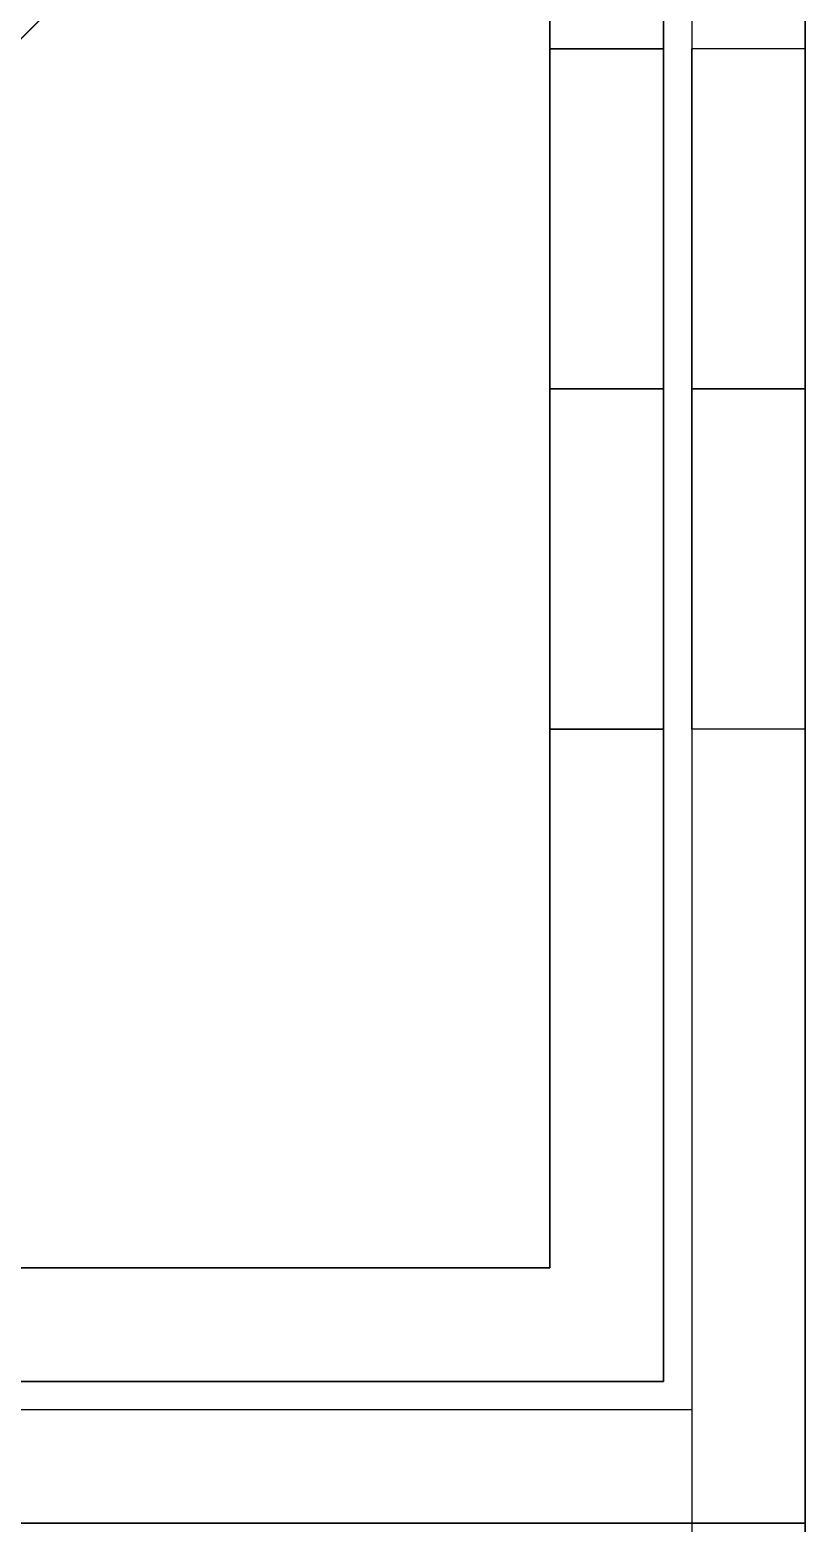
# Model space of a CAD drawing. Header units: millimetres. Extents: x -6529 to 809, y -8611 to 207.
# Drawn here: x 795.36 to 809.03, y 167.37 to 193.7 of the extents above; entities that cross this region are included whole.
import ezdxf

# ---------------------------------------------------------------- set-up
doc = ezdxf.new("R2010")
doc.units = ezdxf.units.MM
doc.header["$MEASUREMENT"] = 0
doc.layers.add('platen', color=7, linetype='Continuous', true_color=0x007f00)
doc.layers.add('staal', color=5, linetype='Continuous', true_color=0x0000ff)

# ---------------------------------------------------------------- blocks, each defined once
blk = doc.blocks.new('top plaat')
at = {"layer": 'platen'}
for points in [[(1316, 0), (1296, 0), (1276, 0)], [(1316, 0, 18), (1296, 0, 18), (1276, 0, 18)], [(1316, 0, 9), (1296, 0, 9), (1276, 0, 9)], [(1316, 0), (1316, 0, 9), (1316, 0, 18)]]:
    blk.add_open_spline(points, degree=2, dxfattribs=at)
for points in [[(1316, -1236), (1316, -927), (1316, -618), (1316, -309), (1316, 0)], [(1316, -1236, 18), (1316, -927, 18), (1316, -618, 18), (1316, -309, 18), (1316, 0, 18)], [(1316, -1236, 9), (1316, -927, 9), (1316, -618, 9), (1316, -309, 9), (1316, 0, 9)]]:
    blk.add_open_spline(points, degree=2, knots=[7292.2246, 7292.2246, 7292.2246, 7911.517745, 7911.517745, 8530.810891, 8530.810891, 8530.810891], dxfattribs=at)

msp = doc.modelspace()

# ---------------------------------------------------------------- linework, layer by layer
at = {"layer": 'staal'}
for p, q in [((809.026, 207.367, 676), (769.026, 167.367, 676)), ((804.526, 193.367, 170.5), (806.526, 193.367, 170.5)), ((804.526, 193.367, 95.5), (806.526, 193.367, 95.5)), ((806.526, 193.367, 545.5), (804.526, 193.367, 545.5)), ((806.526, 193.367, 620.5), (804.526, 193.367, 620.5)), ((806.526, 193.367, 846.5), (804.526, 193.367, 846.5)), ((806.526, 193.367, 771.5), (804.526, 193.367, 771.5)), ((809.026, 193.367, 95.5), (807.026, 193.367, 95.5)), ((809.026, 193.367, 170.5), (807.026, 193.367, 170.5)), ((809.026, 193.367, 320.5), (807.026, 193.367, 320.5)), ((809.026, 193.367, 245.5), (807.026, 193.367, 245.5)), ((809.026, 193.367, 470.5), (807.026, 193.367, 470.5)), ((809.026, 193.367, 395.5), (807.026, 193.367, 395.5)), ((809.026, 193.367, 620.5), (807.026, 193.367, 620.5)), ((809.026, 193.367, 545.5), (807.026, 193.367, 545.5)), ((804.526, 187.367, 40), (806.526, 187.367, 40)), ((804.526, 187.367, 208), (806.526, 187.367, 208)), ((804.526, 187.367, 176.5), (806.526, 187.367, 176.5)), ((804.526, 187.367, 164.5), (806.526, 187.367, 164.5)), ((804.526, 187.367, 101.5), (806.526, 187.367, 101.5)), ((804.526, 187.367, 89.5), (806.526, 187.367, 89.5)), ((806.526, 187.367, 676), (804.526, 187.367, 676)), ((806.526, 187.367, 508), (804.526, 187.367, 508)), ((806.526, 187.367, 539.5), (804.526, 187.367, 539.5)), ((806.526, 187.367, 551.5), (804.526, 187.367, 551.5)), ((806.526, 187.367, 614.5), (804.526, 187.367, 614.5)), ((806.526, 187.367, 626.5), (804.526, 187.367, 626.5)), ((806.526, 187.367, 716), (804.526, 187.367, 716)), ((806.526, 187.367, 884), (804.526, 187.367, 884)), ((806.526, 187.367, 852.5), (804.526, 187.367, 852.5)), ((806.526, 187.367, 840.5), (804.526, 187.367, 840.5)), ((806.526, 187.367, 777.5), (804.526, 187.367, 777.5)), ((806.526, 187.367, 765.5), (804.526, 187.367, 765.5)), ((807.026, 187.367, 40), (809.026, 187.367, 40)), ((809.026, 187.367, 89.5), (807.026, 187.367, 89.5)), ((809.026, 187.367, 101.5), (807.026, 187.367, 101.5)), ((809.026, 187.367, 164.5), (807.026, 187.367, 164.5)), ((809.026, 187.367, 176.5), (807.026, 187.367, 176.5)), ((809.026, 187.367, 314.5), (807.026, 187.367, 314.5)), ((809.026, 187.367, 326.5), (807.026, 187.367, 326.5)), ((809.026, 187.367, 239.5), (807.026, 187.367, 239.5)), ((809.026, 187.367, 251.5), (807.026, 187.367, 251.5)), ((809.026, 187.367, 464.5), (807.026, 187.367, 464.5)), ((809.026, 187.367, 476.5), (807.026, 187.367, 476.5)), ((809.026, 187.367, 389.5), (807.026, 187.367, 389.5)), ((809.026, 187.367, 401.5), (807.026, 187.367, 401.5)), ((809.026, 187.367, 614.5), (807.026, 187.367, 614.5)), ((809.026, 187.367, 626.5), (807.026, 187.367, 626.5)), ((809.026, 187.367, 539.5), (807.026, 187.367, 539.5)), ((809.026, 187.367, 551.5), (807.026, 187.367, 551.5)), ((804.526, 181.367, 170.5), (806.526, 181.367, 170.5)), ((804.526, 181.367, 95.5), (806.526, 181.367, 95.5)), ((806.526, 181.367, 545.5), (804.526, 181.367, 545.5)), ((806.526, 181.367, 620.5), (804.526, 181.367, 620.5)), ((806.526, 181.367, 846.5), (804.526, 181.367, 846.5)), ((806.526, 181.367, 771.5), (804.526, 181.367, 771.5)), ((809.026, 181.367, 95.5), (807.026, 181.367, 95.5)), ((809.026, 181.367, 170.5), (807.026, 181.367, 170.5)), ((809.026, 181.367, 320.5), (807.026, 181.367, 320.5)), ((809.026, 181.367, 245.5), (807.026, 181.367, 245.5)), ((809.026, 181.367, 470.5), (807.026, 181.367, 470.5)), ((809.026, 181.367, 395.5), (807.026, 181.367, 395.5)), ((809.026, 181.367, 620.5), (807.026, 181.367, 620.5)), ((809.026, 181.367, 545.5), (807.026, 181.367, 545.5))]:
    msp.add_line(p, q, dxfattribs=at)
msp.add_lwpolyline([(-506.974, 207.367), (809.026, 207.367), (809.026, -1108.633), (-506.974, -1108.633)], close=True, dxfattribs=at)
for points in [[(809.026, 207.367), (789.026, 187.367), (769.026, 167.367)], [(769.026, 167.367, 40), (789.026, 187.367, 40), (809.026, 207.367, 40)], [(809.026, 207.367), (789.026, 187.367), (769.026, 167.367)], [(769.026, 167.367, 40), (789.026, 187.367, 40), (809.026, 207.367, 40)], [(809.026, 207.367, 716), (789.026, 187.367, 716), (769.026, 167.367, 716)], [(809.026, 207.367, 676), (789.026, 187.367, 676), (769.026, 167.367, 676)], [(769.026, 167.367, 716), (789.026, 187.367, 716), (809.026, 207.367, 716)], [(809.026, 207.367), (809.026, -450.633), (809.026, -1108.633)], [(809.026, 207.367, 40), (809.026, -450.633, 40), (809.026, -1108.633, 40)], [(809.026, 207.367, 20), (809.026, 162.617, 20), (809.026, 117.867, 20)], [(809.026, 207.367, 676), (809.026, -450.633, 676), (809.026, -1108.633, 676)], [(809.026, 207.367, 716), (809.026, -450.633, 716), (809.026, -1108.633, 716)], [(809.026, 207.367, 696), (809.026, 162.617, 696), (809.026, 117.867, 696)], [(809.026, 167.367, 40), (809.026, 187.367, 40), (809.026, 207.367, 40)], [(809.026, 167.367, 676), (809.026, 187.367, 676), (809.026, 207.367, 676)], [(809.026, 167.367, 658), (809.026, 187.367, 658), (809.026, 207.367, 658)], [(807.026, 205.367, 38), (789.026, 187.367, 38), (771.026, 169.367, 38)], [(771.026, 169.367, 2), (789.026, 187.367, 2), (807.026, 205.367, 2)], [(807.026, 205.367, 38), (789.026, 187.367, 38), (771.026, 169.367, 38)], [(771.026, 169.367, 2), (789.026, 187.367, 2), (807.026, 205.367, 2)], [(771.026, 169.367, 714), (789.026, 187.367, 714), (807.026, 205.367, 714)], [(807.026, 205.367, 678), (789.026, 187.367, 678), (771.026, 169.367, 678)], [(807.026, 205.367, 714), (789.026, 187.367, 714), (771.026, 169.367, 714)], [(771.026, 169.367, 678), (789.026, 187.367, 678), (807.026, 205.367, 678)], [(807.026, 205.367, 38), (807.026, -450.633, 38), (807.026, -1106.633, 38)], [(807.026, 205.367, 2), (807.026, -450.633, 2), (807.026, -1106.633, 2)], [(807.026, 205.367, 20), (807.026, 161.617, 20), (807.026, 117.867, 20)], [(807.026, 205.367, 714), (807.026, -450.633, 714), (807.026, -1106.633, 714)], [(807.026, 205.367, 678), (807.026, -450.633, 678), (807.026, -1106.633, 678)], [(807.026, 205.367, 696), (807.026, 161.617, 696), (807.026, 117.867, 696)], [(807.026, 205.367, 40), (807.026, 187.367, 40), (807.026, 169.367, 40)], [(807.026, 205.367, 676), (807.026, 187.367, 676), (807.026, 169.367, 676)], [(807.026, 205.367, 658), (807.026, 187.367, 658), (807.026, 169.367, 658)], [(806.526, 169.867, 40), (806.526, 187.367, 40), (806.526, 204.867, 40)], [(806.526, 169.867, 208), (806.526, 187.367, 208), (806.526, 204.867, 208)], [(806.526, 169.867, 124), (806.526, 187.367, 124), (806.526, 204.867, 124)], [(806.526, 204.867, 676), (806.526, 187.367, 676), (806.526, 169.867, 676)], [(806.526, 204.867, 508), (806.526, 187.367, 508), (806.526, 169.867, 508)], [(806.526, 204.867, 592), (806.526, 187.367, 592), (806.526, 169.867, 592)], [(806.526, 204.867, 716), (806.526, 187.367, 716), (806.526, 169.867, 716)], [(806.526, 204.867, 884), (806.526, 187.367, 884), (806.526, 169.867, 884)], [(806.526, 204.867, 800), (806.526, 187.367, 800), (806.526, 169.867, 800)], [(804.526, 202.867, 40), (804.526, 187.367, 40), (804.526, 171.867, 40)], [(804.526, 202.867, 208), (804.526, 187.367, 208), (804.526, 171.867, 208)], [(804.526, 202.867, 124), (804.526, 187.367, 124), (804.526, 171.867, 124)], [(804.526, 171.867, 676), (804.526, 187.367, 676), (804.526, 202.867, 676)], [(804.526, 171.867, 508), (804.526, 187.367, 508), (804.526, 202.867, 508)], [(804.526, 171.867, 592), (804.526, 187.367, 592), (804.526, 202.867, 592)], [(804.526, 171.867, 716), (804.526, 187.367, 716), (804.526, 202.867, 716)], [(804.526, 171.867, 884), (804.526, 187.367, 884), (804.526, 202.867, 884)], [(804.526, 171.867, 800), (804.526, 187.367, 800), (804.526, 202.867, 800)], [(804.526, 187.367, 40), (804.526, 187.367, 64.75), (804.526, 187.367, 89.5)], [(804.526, 187.367, 101.5), (804.526, 187.367, 133), (804.526, 187.367, 164.5)], [(804.526, 187.367, 176.5), (804.526, 187.367, 192.25), (804.526, 187.367, 208)], [(804.526, 187.367, 676), (804.526, 187.367, 651.25), (804.526, 187.367, 626.5)], [(804.526, 187.367, 614.5), (804.526, 187.367, 583), (804.526, 187.367, 551.5)], [(804.526, 187.367, 539.5), (804.526, 187.367, 523.75), (804.526, 187.367, 508)], [(804.526, 187.367, 716), (804.526, 187.367, 740.75), (804.526, 187.367, 765.5)], [(804.526, 187.367, 777.5), (804.526, 187.367, 809), (804.526, 187.367, 840.5)], [(804.526, 187.367, 852.5), (804.526, 187.367, 868.25), (804.526, 187.367, 884)], [(806.526, 187.367, 40), (806.526, 187.367, 64.75), (806.526, 187.367, 89.5)], [(806.526, 187.367, 101.5), (806.526, 187.367, 133), (806.526, 187.367, 164.5)], [(806.526, 187.367, 176.5), (806.526, 187.367, 192.25), (806.526, 187.367, 208)], [(806.526, 187.367, 676), (806.526, 187.367, 651.25), (806.526, 187.367, 626.5)], [(806.526, 187.367, 614.5), (806.526, 187.367, 583), (806.526, 187.367, 551.5)], [(806.526, 187.367, 539.5), (806.526, 187.367, 523.75), (806.526, 187.367, 508)], [(806.526, 187.367, 716), (806.526, 187.367, 740.75), (806.526, 187.367, 765.5)], [(806.526, 187.367, 777.5), (806.526, 187.367, 809), (806.526, 187.367, 840.5)], [(806.526, 187.367, 852.5), (806.526, 187.367, 868.25), (806.526, 187.367, 884)], [(807.026, 187.367, 40), (807.026, 187.367, 64.75), (807.026, 187.367, 89.5)], [(807.026, 187.367, 101.5), (807.026, 187.367, 133), (807.026, 187.367, 164.5)], [(807.026, 187.367, 176.5), (807.026, 187.367, 208), (807.026, 187.367, 239.5)], [(807.026, 187.367, 251.5), (807.026, 187.367, 283), (807.026, 187.367, 314.5)], [(807.026, 187.367, 326.5), (807.026, 187.367, 358), (807.026, 187.367, 389.5)], [(807.026, 187.367, 401.5), (807.026, 187.367, 433), (807.026, 187.367, 464.5)], [(807.026, 187.367, 476.5), (807.026, 187.367, 508), (807.026, 187.367, 539.5)], [(807.026, 187.367, 551.5), (807.026, 187.367, 583), (807.026, 187.367, 614.5)], [(807.026, 187.367, 626.5), (807.026, 187.367, 651.25), (807.026, 187.367, 676)], [(809.026, 187.367, 40), (809.026, 187.367, 64.75), (809.026, 187.367, 89.5)], [(809.026, 187.367, 101.5), (809.026, 187.367, 133), (809.026, 187.367, 164.5)], [(809.026, 187.367, 176.5), (809.026, 187.367, 208), (809.026, 187.367, 239.5)], [(809.026, 187.367, 251.5), (809.026, 187.367, 283), (809.026, 187.367, 314.5)], [(809.026, 187.367, 326.5), (809.026, 187.367, 358), (809.026, 187.367, 389.5)], [(809.026, 187.367, 401.5), (809.026, 187.367, 433), (809.026, 187.367, 464.5)], [(809.026, 187.367, 476.5), (809.026, 187.367, 508), (809.026, 187.367, 539.5)], [(809.026, 187.367, 551.5), (809.026, 187.367, 583), (809.026, 187.367, 614.5)], [(809.026, 187.367, 626.5), (809.026, 187.367, 651.25), (809.026, 187.367, 676)], [(804.526, 171.867, 40), (789.026, 171.867, 40), (773.526, 171.867, 40)], [(804.526, 171.867, 208), (789.026, 171.867, 208), (773.526, 171.867, 208)], [(804.526, 171.867, 124), (789.026, 171.867, 124), (773.526, 171.867, 124)], [(773.526, 171.867, 676), (789.026, 171.867, 676), (804.526, 171.867, 676)], [(773.526, 171.867, 508), (789.026, 171.867, 508), (804.526, 171.867, 508)], [(773.526, 171.867, 592), (789.026, 171.867, 592), (804.526, 171.867, 592)], [(773.526, 171.867, 716), (789.026, 171.867, 716), (804.526, 171.867, 716)], [(773.526, 171.867, 884), (789.026, 171.867, 884), (804.526, 171.867, 884)], [(773.526, 171.867, 800), (789.026, 171.867, 800), (804.526, 171.867, 800)], [(804.526, 171.867, 40), (804.526, 171.867, 124), (804.526, 171.867, 208)], [(804.526, 171.867, 676), (804.526, 171.867, 592), (804.526, 171.867, 508)], [(804.526, 171.867, 716), (804.526, 171.867, 800), (804.526, 171.867, 884)], [(771.526, 169.867, 40), (789.026, 169.867, 40), (806.526, 169.867, 40)], [(771.526, 169.867, 208), (789.026, 169.867, 208), (806.526, 169.867, 208)], [(771.526, 169.867, 124), (789.026, 169.867, 124), (806.526, 169.867, 124)], [(806.526, 169.867, 676), (789.026, 169.867, 676), (771.526, 169.867, 676)], [(806.526, 169.867, 508), (789.026, 169.867, 508), (771.526, 169.867, 508)], [(806.526, 169.867, 592), (789.026, 169.867, 592), (771.526, 169.867, 592)], [(806.526, 169.867, 716), (789.026, 169.867, 716), (771.526, 169.867, 716)], [(806.526, 169.867, 884), (789.026, 169.867, 884), (771.526, 169.867, 884)], [(806.526, 169.867, 800), (789.026, 169.867, 800), (771.526, 169.867, 800)], [(806.526, 169.867, 40), (806.526, 169.867, 124), (806.526, 169.867, 208)], [(806.526, 169.867, 676), (806.526, 169.867, 592), (806.526, 169.867, 508)], [(806.526, 169.867, 716), (806.526, 169.867, 800), (806.526, 169.867, 884)], [(807.026, 169.367, 40), (789.026, 169.367, 40), (771.026, 169.367, 40)], [(807.026, 169.367, 676), (789.026, 169.367, 676), (771.026, 169.367, 676)], [(807.026, 169.367, 658), (789.026, 169.367, 658), (771.026, 169.367, 658)], [(807.026, 169.367, 40), (807.026, 169.367, 358), (807.026, 169.367, 676)], [(769.026, 167.367, 40), (789.026, 167.367, 40), (809.026, 167.367, 40)], [(769.026, 167.367, 676), (789.026, 167.367, 676), (809.026, 167.367, 676)], [(769.026, 167.367, 658), (789.026, 167.367, 658), (809.026, 167.367, 658)], [(809.026, 167.367, 40), (809.026, 167.367, 358), (809.026, 167.367, 676)]]:
    msp.add_open_spline(points, degree=2, dxfattribs=at)
for points, weights, knots in [([(804.526, 193.367, 170.5), (804.526, 193.367, 176.5), (804.526, 187.367, 176.5), (804.526, 181.367, 176.5), (804.526, 181.367, 170.5), (804.526, 181.367, 164.5), (804.526, 187.367, 164.5), (804.526, 193.367, 164.5), (804.526, 193.367, 170.5)], [1, 0.707106781187, 1, 0.707106781187, 1, 0.707106781187, 1, 0.707106781187, 1], [0, 0, 0, 7.853982, 7.853982, 15.707963, 15.707963, 23.561945, 23.561945, 31.415927, 31.415927, 31.415927]), ([(804.526, 193.367, 95.5), (804.526, 193.367, 101.5), (804.526, 187.367, 101.5), (804.526, 181.367, 101.5), (804.526, 181.367, 95.5), (804.526, 181.367, 89.5), (804.526, 187.367, 89.5), (804.526, 193.367, 89.5), (804.526, 193.367, 95.5)], [1, 0.707106781187, 1, 0.707106781187, 1, 0.707106781187, 1, 0.707106781187, 1], [0, 0, 0, 7.853982, 7.853982, 15.707963, 15.707963, 23.561945, 23.561945, 31.415927, 31.415927, 31.415927]), ([(804.526, 193.367, 545.5), (804.526, 193.367, 551.5), (804.526, 187.367, 551.5), (804.526, 181.367, 551.5), (804.526, 181.367, 545.5), (804.526, 181.367, 539.5), (804.526, 187.367, 539.5), (804.526, 193.367, 539.5), (804.526, 193.367, 545.5)], [1, 0.707106781187, 1, 0.707106781187, 1, 0.707106781187, 1, 0.707106781187, 1], [-31.415927, -31.415927, -31.415927, -23.561945, -23.561945, -15.707963, -15.707963, -7.853982, -7.853982, 0, 0, 0]), ([(804.526, 193.367, 620.5), (804.526, 193.367, 626.5), (804.526, 187.367, 626.5), (804.526, 181.367, 626.5), (804.526, 181.367, 620.5), (804.526, 181.367, 614.5), (804.526, 187.367, 614.5), (804.526, 193.367, 614.5), (804.526, 193.367, 620.5)], [1, 0.707106781187, 1, 0.707106781187, 1, 0.707106781187, 1, 0.707106781187, 1], [-31.415927, -31.415927, -31.415927, -23.561945, -23.561945, -15.707963, -15.707963, -7.853982, -7.853982, 0, 0, 0]), ([(804.526, 193.367, 846.5), (804.526, 193.367, 840.5), (804.526, 187.367, 840.5), (804.526, 181.367, 840.5), (804.526, 181.367, 846.5), (804.526, 181.367, 852.5), (804.526, 187.367, 852.5), (804.526, 193.367, 852.5), (804.526, 193.367, 846.5)], [1, 0.707106781187, 1, 0.707106781187, 1, 0.707106781187, 1, 0.707106781187, 1], [-31.415927, -31.415927, -31.415927, -23.561945, -23.561945, -15.707963, -15.707963, -7.853982, -7.853982, 0, 0, 0]), ([(804.526, 193.367, 771.5), (804.526, 193.367, 765.5), (804.526, 187.367, 765.5), (804.526, 181.367, 765.5), (804.526, 181.367, 771.5), (804.526, 181.367, 777.5), (804.526, 187.367, 777.5), (804.526, 193.367, 777.5), (804.526, 193.367, 771.5)], [1, 0.707106781187, 1, 0.707106781187, 1, 0.707106781187, 1, 0.707106781187, 1], [-31.415927, -31.415927, -31.415927, -23.561945, -23.561945, -15.707963, -15.707963, -7.853982, -7.853982, 0, 0, 0]), ([(806.526, 193.367, 170.5), (806.526, 193.367, 164.5), (806.526, 187.367, 164.5), (806.526, 181.367, 164.5), (806.526, 181.367, 170.5), (806.526, 181.367, 176.5), (806.526, 187.367, 176.5), (806.526, 193.367, 176.5), (806.526, 193.367, 170.5)], [1, 0.707106781187, 1, 0.707106781187, 1, 0.707106781187, 1, 0.707106781187, 1], [-31.415927, -31.415927, -31.415927, -23.561945, -23.561945, -15.707963, -15.707963, -7.853982, -7.853982, 0, 0, 0]), ([(806.526, 193.367, 95.5), (806.526, 193.367, 89.5), (806.526, 187.367, 89.5), (806.526, 181.367, 89.5), (806.526, 181.367, 95.5), (806.526, 181.367, 101.5), (806.526, 187.367, 101.5), (806.526, 193.367, 101.5), (806.526, 193.367, 95.5)], [1, 0.707106781187, 1, 0.707106781187, 1, 0.707106781187, 1, 0.707106781187, 1], [-31.415927, -31.415927, -31.415927, -23.561945, -23.561945, -15.707963, -15.707963, -7.853982, -7.853982, 0, 0, 0]), ([(806.526, 193.367, 545.5), (806.526, 193.367, 539.5), (806.526, 187.367, 539.5), (806.526, 181.367, 539.5), (806.526, 181.367, 545.5), (806.526, 181.367, 551.5), (806.526, 187.367, 551.5), (806.526, 193.367, 551.5), (806.526, 193.367, 545.5)], [1, 0.707106781187, 1, 0.707106781187, 1, 0.707106781187, 1, 0.707106781187, 1], [0, 0, 0, 7.853982, 7.853982, 15.707963, 15.707963, 23.561945, 23.561945, 31.415927, 31.415927, 31.415927]), ([(806.526, 193.367, 620.5), (806.526, 193.367, 614.5), (806.526, 187.367, 614.5), (806.526, 181.367, 614.5), (806.526, 181.367, 620.5), (806.526, 181.367, 626.5), (806.526, 187.367, 626.5), (806.526, 193.367, 626.5), (806.526, 193.367, 620.5)], [1, 0.707106781187, 1, 0.707106781187, 1, 0.707106781187, 1, 0.707106781187, 1], [0, 0, 0, 7.853982, 7.853982, 15.707963, 15.707963, 23.561945, 23.561945, 31.415927, 31.415927, 31.415927]), ([(806.526, 193.367, 846.5), (806.526, 193.367, 852.5), (806.526, 187.367, 852.5), (806.526, 181.367, 852.5), (806.526, 181.367, 846.5), (806.526, 181.367, 840.5), (806.526, 187.367, 840.5), (806.526, 193.367, 840.5), (806.526, 193.367, 846.5)], [1, 0.707106781187, 1, 0.707106781187, 1, 0.707106781187, 1, 0.707106781187, 1], [0, 0, 0, 7.853982, 7.853982, 15.707963, 15.707963, 23.561945, 23.561945, 31.415927, 31.415927, 31.415927]), ([(806.526, 193.367, 771.5), (806.526, 193.367, 777.5), (806.526, 187.367, 777.5), (806.526, 181.367, 777.5), (806.526, 181.367, 771.5), (806.526, 181.367, 765.5), (806.526, 187.367, 765.5), (806.526, 193.367, 765.5), (806.526, 193.367, 771.5)], [1, 0.707106781187, 1, 0.707106781187, 1, 0.707106781187, 1, 0.707106781187, 1], [0, 0, 0, 7.853982, 7.853982, 15.707963, 15.707963, 23.561945, 23.561945, 31.415927, 31.415927, 31.415927]), ([(807.026, 193.367, 95.5), (807.026, 193.367, 101.5), (807.026, 187.367, 101.5), (807.026, 181.367, 101.5), (807.026, 181.367, 95.5), (807.026, 181.367, 89.5), (807.026, 187.367, 89.5), (807.026, 193.367, 89.5), (807.026, 193.367, 95.5)], [1, 0.707106781187, 1, 0.707106781187, 1, 0.707106781187, 1, 0.707106781187, 1], [0, 0, 0, 7.853982, 7.853982, 15.707963, 15.707963, 23.561945, 23.561945, 31.415927, 31.415927, 31.415927]), ([(807.026, 193.367, 170.5), (807.026, 193.367, 176.5), (807.026, 187.367, 176.5), (807.026, 181.367, 176.5), (807.026, 181.367, 170.5), (807.026, 181.367, 164.5), (807.026, 187.367, 164.5), (807.026, 193.367, 164.5), (807.026, 193.367, 170.5)], [1, 0.707106781187, 1, 0.707106781187, 1, 0.707106781187, 1, 0.707106781187, 1], [0, 0, 0, 7.853982, 7.853982, 15.707963, 15.707963, 23.561945, 23.561945, 31.415927, 31.415927, 31.415927]), ([(807.026, 193.367, 320.5), (807.026, 193.367, 326.5), (807.026, 187.367, 326.5), (807.026, 181.367, 326.5), (807.026, 181.367, 320.5), (807.026, 181.367, 314.5), (807.026, 187.367, 314.5), (807.026, 193.367, 314.5), (807.026, 193.367, 320.5)], [1, 0.707106781187, 1, 0.707106781187, 1, 0.707106781187, 1, 0.707106781187, 1], [0, 0, 0, 7.853982, 7.853982, 15.707963, 15.707963, 23.561945, 23.561945, 31.415927, 31.415927, 31.415927]), ([(807.026, 193.367, 245.5), (807.026, 193.367, 251.5), (807.026, 187.367, 251.5), (807.026, 181.367, 251.5), (807.026, 181.367, 245.5), (807.026, 181.367, 239.5), (807.026, 187.367, 239.5), (807.026, 193.367, 239.5), (807.026, 193.367, 245.5)], [1, 0.707106781187, 1, 0.707106781187, 1, 0.707106781187, 1, 0.707106781187, 1], [0, 0, 0, 7.853982, 7.853982, 15.707963, 15.707963, 23.561945, 23.561945, 31.415927, 31.415927, 31.415927]), ([(807.026, 193.367, 470.5), (807.026, 193.367, 476.5), (807.026, 187.367, 476.5), (807.026, 181.367, 476.5), (807.026, 181.367, 470.5), (807.026, 181.367, 464.5), (807.026, 187.367, 464.5), (807.026, 193.367, 464.5), (807.026, 193.367, 470.5)], [1, 0.707106781187, 1, 0.707106781187, 1, 0.707106781187, 1, 0.707106781187, 1], [0, 0, 0, 7.853982, 7.853982, 15.707963, 15.707963, 23.561945, 23.561945, 31.415927, 31.415927, 31.415927]), ([(807.026, 193.367, 395.5), (807.026, 193.367, 401.5), (807.026, 187.367, 401.5), (807.026, 181.367, 401.5), (807.026, 181.367, 395.5), (807.026, 181.367, 389.5), (807.026, 187.367, 389.5), (807.026, 193.367, 389.5), (807.026, 193.367, 395.5)], [1, 0.707106781187, 1, 0.707106781187, 1, 0.707106781187, 1, 0.707106781187, 1], [0, 0, 0, 7.853982, 7.853982, 15.707963, 15.707963, 23.561945, 23.561945, 31.415927, 31.415927, 31.415927]), ([(807.026, 193.367, 620.5), (807.026, 193.367, 626.5), (807.026, 187.367, 626.5), (807.026, 181.367, 626.5), (807.026, 181.367, 620.5), (807.026, 181.367, 614.5), (807.026, 187.367, 614.5), (807.026, 193.367, 614.5), (807.026, 193.367, 620.5)], [1, 0.707106781187, 1, 0.707106781187, 1, 0.707106781187, 1, 0.707106781187, 1], [0, 0, 0, 7.853982, 7.853982, 15.707963, 15.707963, 23.561945, 23.561945, 31.415927, 31.415927, 31.415927]), ([(807.026, 193.367, 545.5), (807.026, 193.367, 551.5), (807.026, 187.367, 551.5), (807.026, 181.367, 551.5), (807.026, 181.367, 545.5), (807.026, 181.367, 539.5), (807.026, 187.367, 539.5), (807.026, 193.367, 539.5), (807.026, 193.367, 545.5)], [1, 0.707106781187, 1, 0.707106781187, 1, 0.707106781187, 1, 0.707106781187, 1], [0, 0, 0, 7.853982, 7.853982, 15.707963, 15.707963, 23.561945, 23.561945, 31.415927, 31.415927, 31.415927]), ([(809.026, 193.367, 95.5), (809.026, 193.367, 89.5), (809.026, 187.367, 89.5), (809.026, 181.367, 89.5), (809.026, 181.367, 95.5), (809.026, 181.367, 101.5), (809.026, 187.367, 101.5), (809.026, 193.367, 101.5), (809.026, 193.367, 95.5)], [1, 0.707106781187, 1, 0.707106781187, 1, 0.707106781187, 1, 0.707106781187, 1], [-31.415927, -31.415927, -31.415927, -23.561945, -23.561945, -15.707963, -15.707963, -7.853982, -7.853982, 0, 0, 0]), ([(809.026, 193.367, 170.5), (809.026, 193.367, 164.5), (809.026, 187.367, 164.5), (809.026, 181.367, 164.5), (809.026, 181.367, 170.5), (809.026, 181.367, 176.5), (809.026, 187.367, 176.5), (809.026, 193.367, 176.5), (809.026, 193.367, 170.5)], [1, 0.707106781187, 1, 0.707106781187, 1, 0.707106781187, 1, 0.707106781187, 1], [-31.415927, -31.415927, -31.415927, -23.561945, -23.561945, -15.707963, -15.707963, -7.853982, -7.853982, 0, 0, 0]), ([(809.026, 193.367, 320.5), (809.026, 193.367, 314.5), (809.026, 187.367, 314.5), (809.026, 181.367, 314.5), (809.026, 181.367, 320.5), (809.026, 181.367, 326.5), (809.026, 187.367, 326.5), (809.026, 193.367, 326.5), (809.026, 193.367, 320.5)], [1, 0.707106781187, 1, 0.707106781187, 1, 0.707106781187, 1, 0.707106781187, 1], [-31.415927, -31.415927, -31.415927, -23.561945, -23.561945, -15.707963, -15.707963, -7.853982, -7.853982, 0, 0, 0]), ([(809.026, 193.367, 245.5), (809.026, 193.367, 239.5), (809.026, 187.367, 239.5), (809.026, 181.367, 239.5), (809.026, 181.367, 245.5), (809.026, 181.367, 251.5), (809.026, 187.367, 251.5), (809.026, 193.367, 251.5), (809.026, 193.367, 245.5)], [1, 0.707106781187, 1, 0.707106781187, 1, 0.707106781187, 1, 0.707106851018, 0.999999860338], [-31.415927, -31.415927, -31.415927, -23.561944, -23.561944, -15.707962, -15.707962, -7.85398, -7.85398, 0, 0, 0]), ([(809.026, 193.367, 470.5), (809.026, 193.367, 464.5), (809.026, 187.367, 464.5), (809.026, 181.367, 464.5), (809.026, 181.367, 470.5), (809.026, 181.367, 476.5), (809.026, 187.367, 476.5), (809.026, 193.367, 476.5), (809.026, 193.367, 470.5)], [1, 0.707106781187, 1, 0.707106781187, 1, 0.707106781187, 1, 0.707106781187, 1], [-31.415927, -31.415927, -31.415927, -23.561945, -23.561945, -15.707963, -15.707963, -7.853982, -7.853982, 0, 0, 0]), ([(809.026, 193.367, 395.5), (809.026, 193.367, 389.5), (809.026, 187.367, 389.5), (809.026, 181.367, 389.5), (809.026, 181.367, 395.5), (809.026, 181.367, 401.5), (809.026, 187.367, 401.5), (809.026, 193.367, 401.5), (809.026, 193.367, 395.5)], [1, 0.707106781187, 1, 0.707106781187, 1, 0.707106781187, 1, 0.707106781187, 1], [-31.415927, -31.415927, -31.415927, -23.561945, -23.561945, -15.707963, -15.707963, -7.853982, -7.853982, 0, 0, 0]), ([(809.026, 193.367, 620.5), (809.026, 193.367, 614.5), (809.026, 187.367, 614.5), (809.026, 181.367, 614.5), (809.026, 181.367, 620.5), (809.026, 181.367, 626.5), (809.026, 187.367, 626.5), (809.026, 193.367, 626.5), (809.026, 193.367, 620.5)], [1, 0.707106781187, 1, 0.707106781187, 1, 0.707106781187, 1, 0.707106781187, 1], [-31.415927, -31.415927, -31.415927, -23.561945, -23.561945, -15.707963, -15.707963, -7.853982, -7.853982, 0, 0, 0]), ([(809.026, 193.367, 545.5), (809.026, 193.367, 539.5), (809.026, 187.367, 539.5), (809.026, 181.367, 539.5), (809.026, 181.367, 545.5), (809.026, 181.367, 551.5), (809.026, 187.367, 551.5), (809.026, 193.367, 551.5), (809.026, 193.367, 545.5)], [1, 0.707106781187, 1, 0.707106781187, 1, 0.707106781187, 1, 0.707106781187, 1], [-31.415927, -31.415927, -31.415927, -23.561945, -23.561945, -15.707963, -15.707963, -7.853982, -7.853982, 0, 0, 0])]:
    msp.add_rational_spline(points, weights, degree=2, knots=knots, dxfattribs=at)

# ---------------------------------------------------------------- block references
at = {"layer": 'platen'}
msp.add_blockref('top plaat', (-506.974, 167.367, 716), dxfattribs=at)

doc.saveas('drawing.dxf')
